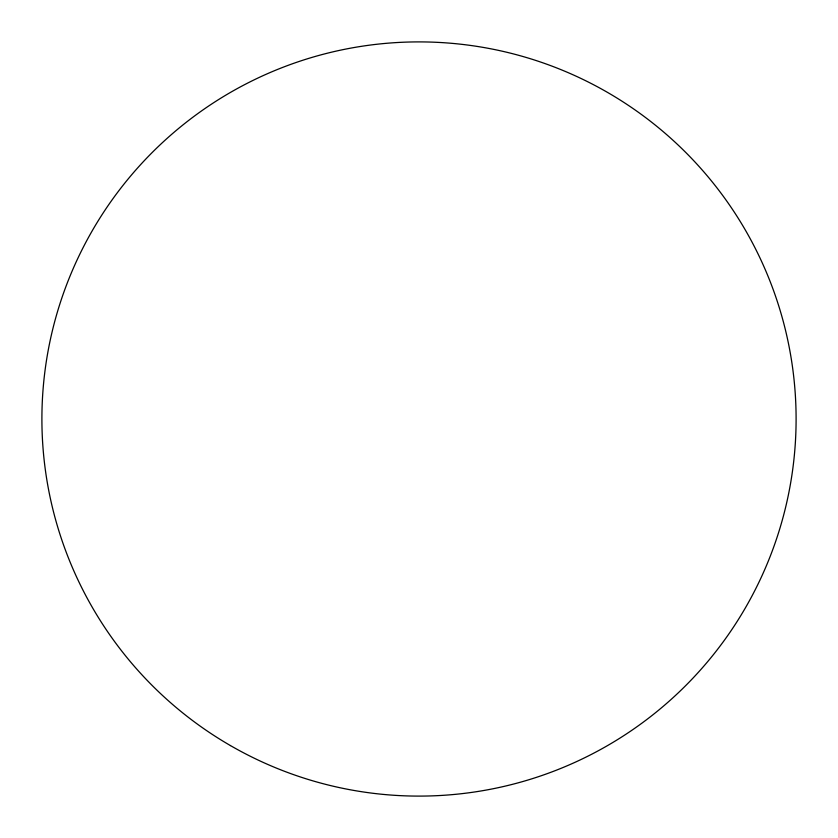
<?xml version="1.0" encoding="UTF-8"?>
<svg xmlns="http://www.w3.org/2000/svg" width="838" height="838" viewBox="0 0 838 838"><rect width="100%" height="100%" fill="white"/><g stroke="black" fill="none" stroke-linecap="round" stroke-linejoin="round"><path stroke-width="1.26" d="M230.45 745.579A377.1 377.1 0 0 0 796.1 419A377.1 377.1 0 0 0 230.45 92.421A377.1 377.1 0 0 0 230.45 745.579"/></g></svg>
